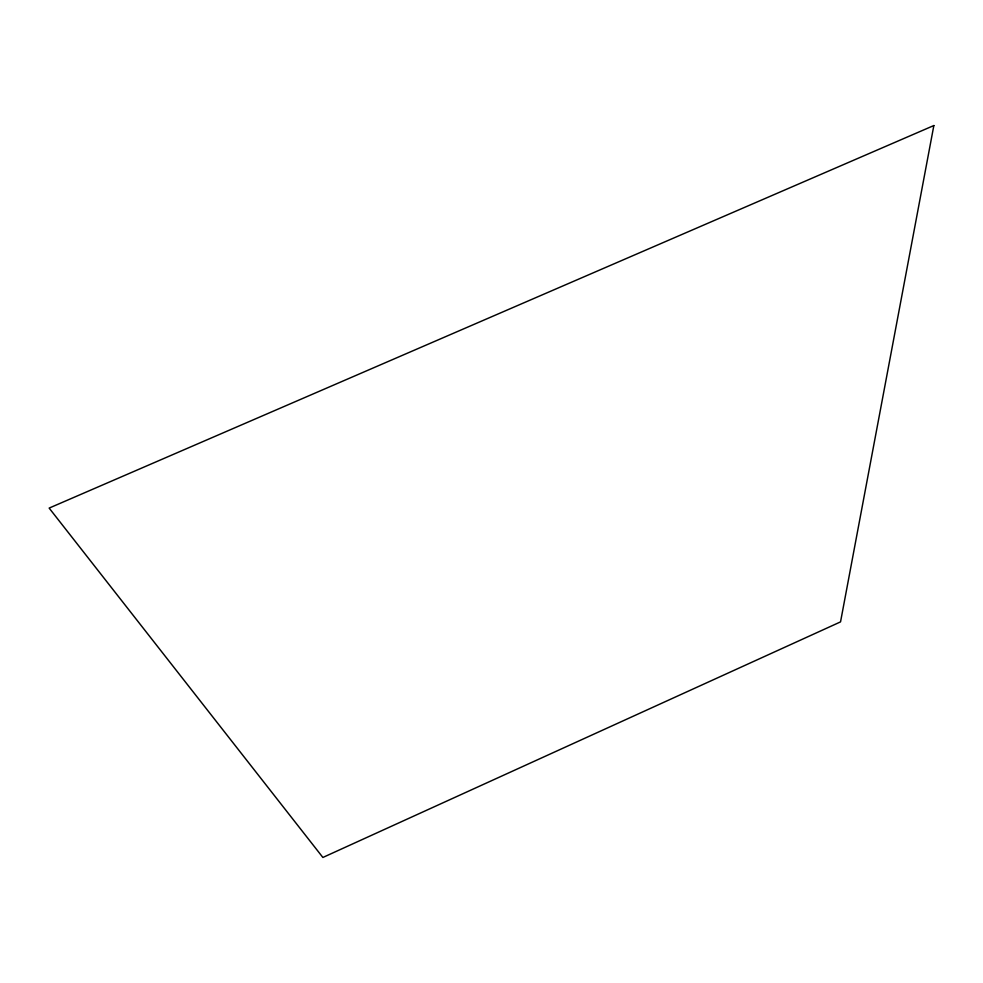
<?xml version="1.0" encoding="UTF-8"?>
<svg xmlns="http://www.w3.org/2000/svg" width="983" height="983" viewBox="0 0 983 983"><rect width="100%" height="100%" fill="white"/><g stroke="black" fill="none" stroke-linecap="round" stroke-linejoin="round"><path stroke-width="1.47" d="M933.85 125.541L840.539 621.883L322.879 857.459L49.15 508.088L933.85 125.541"/></g></svg>
